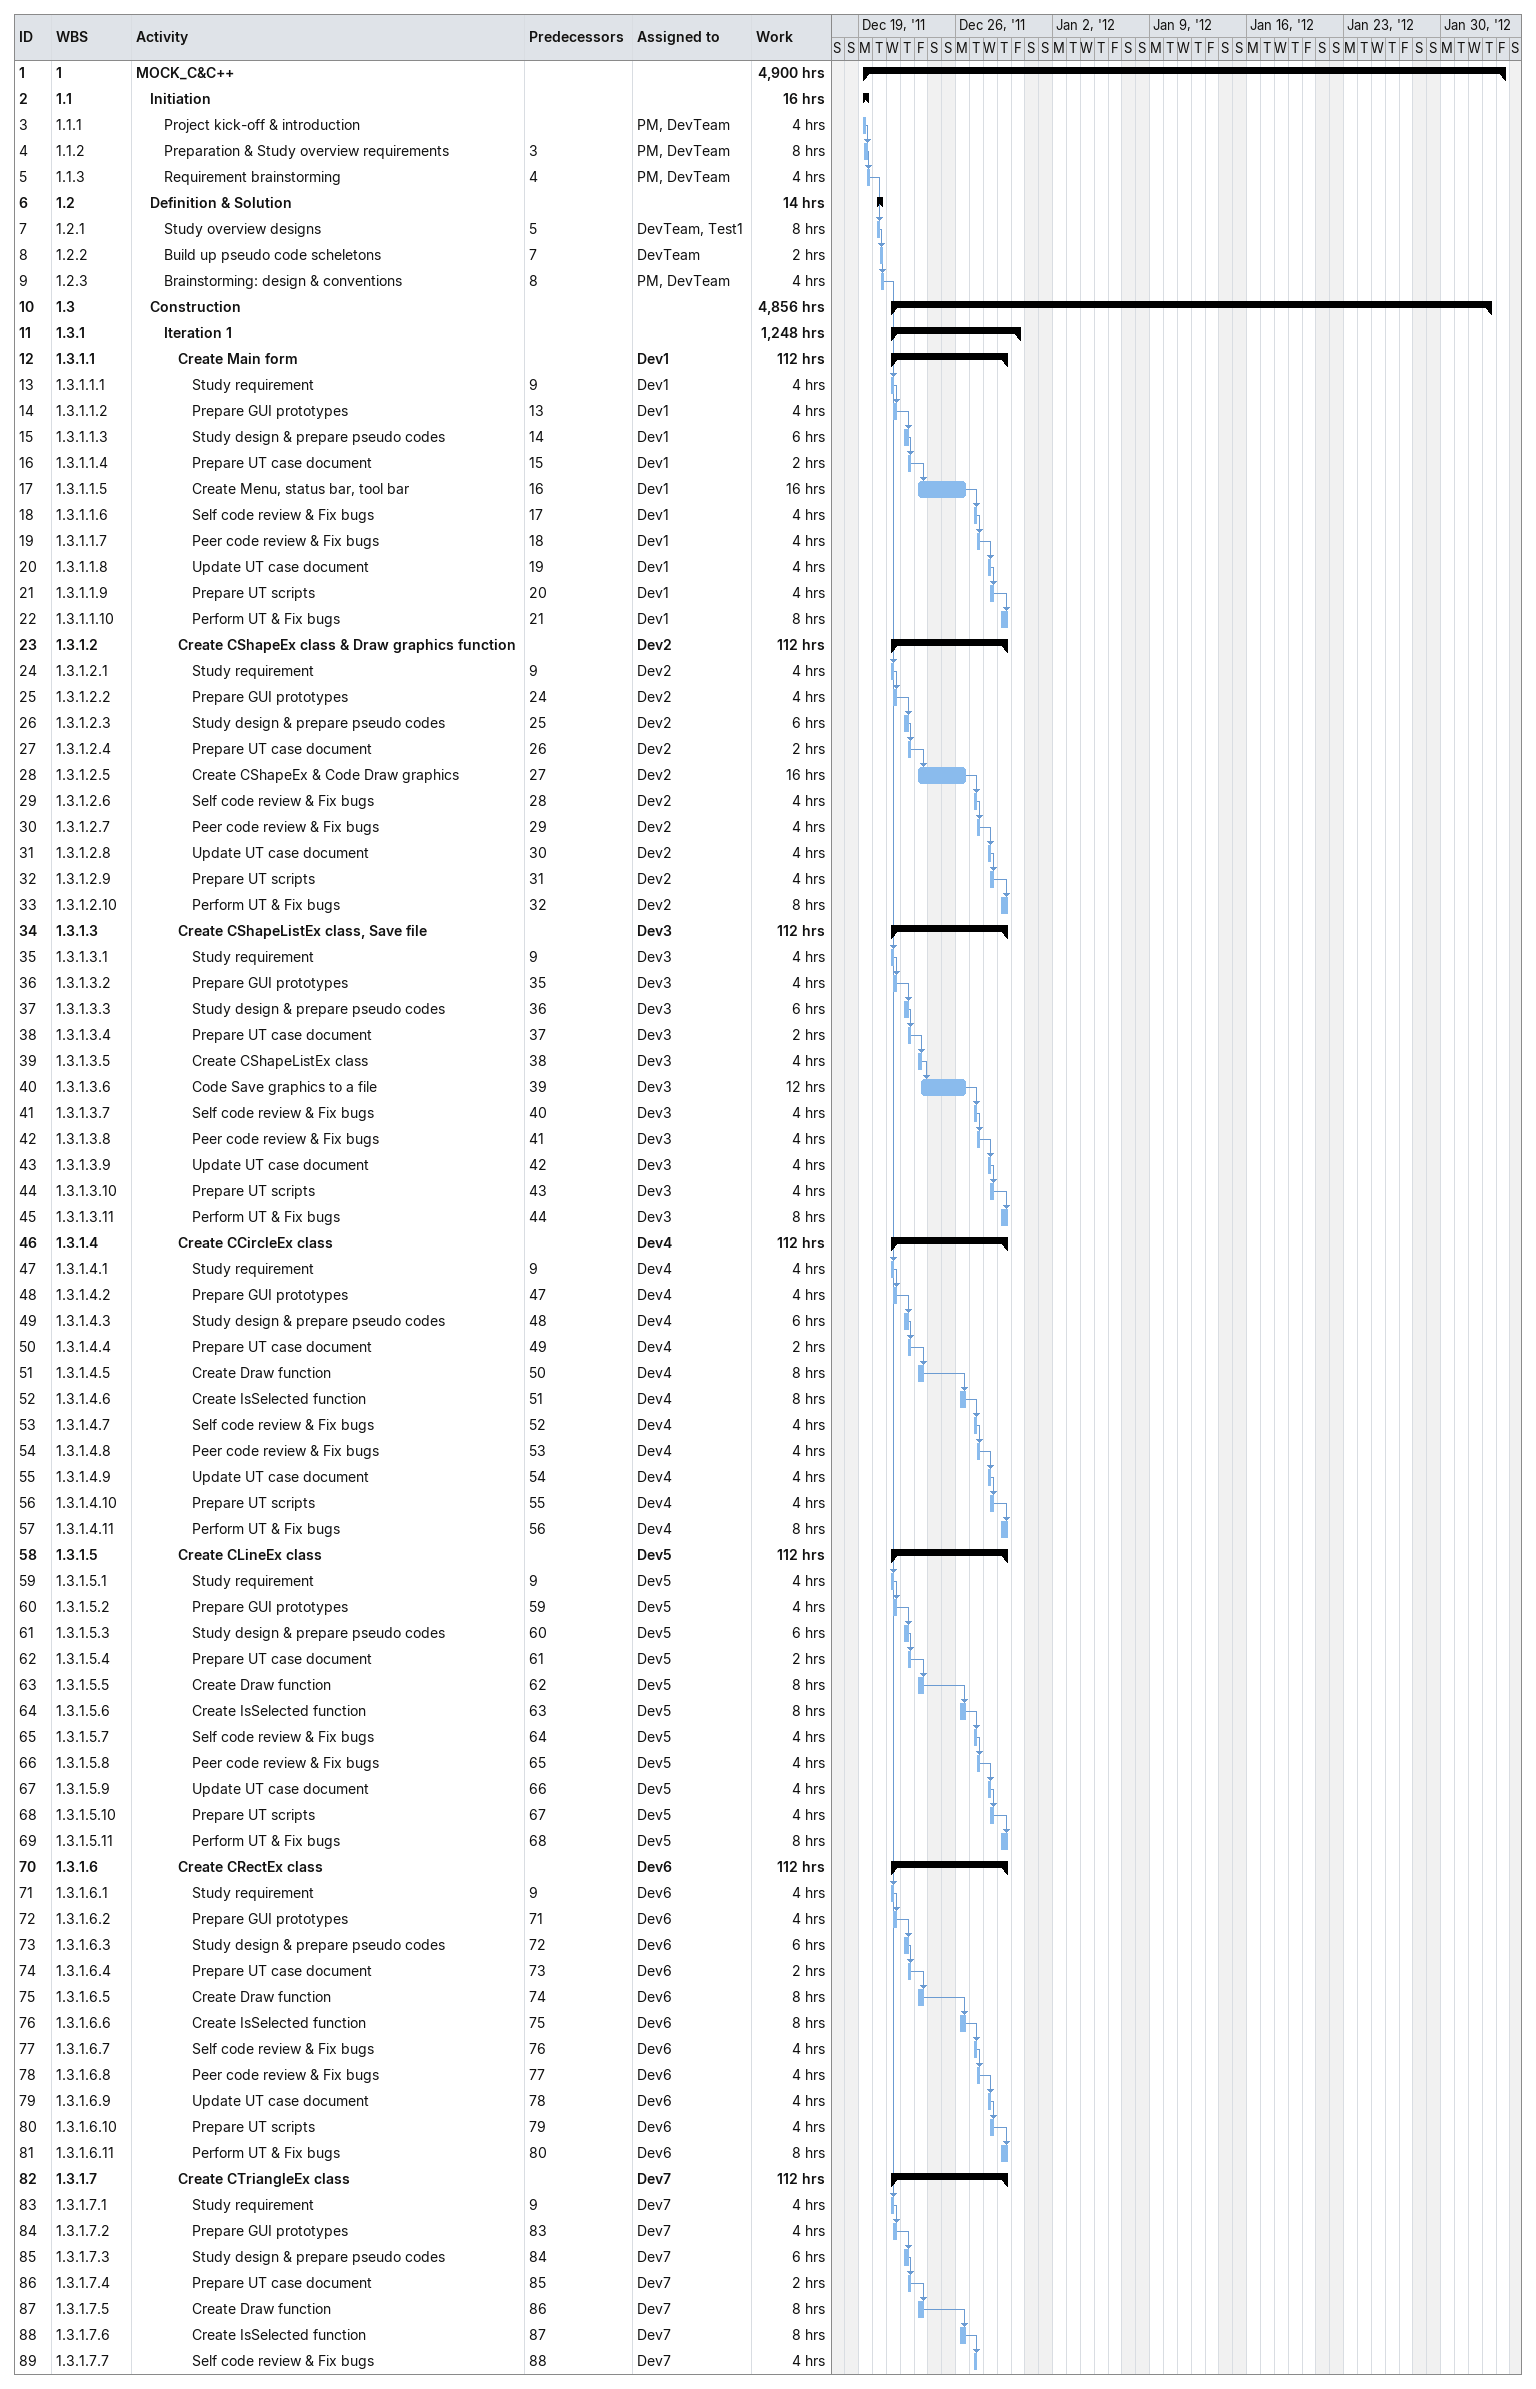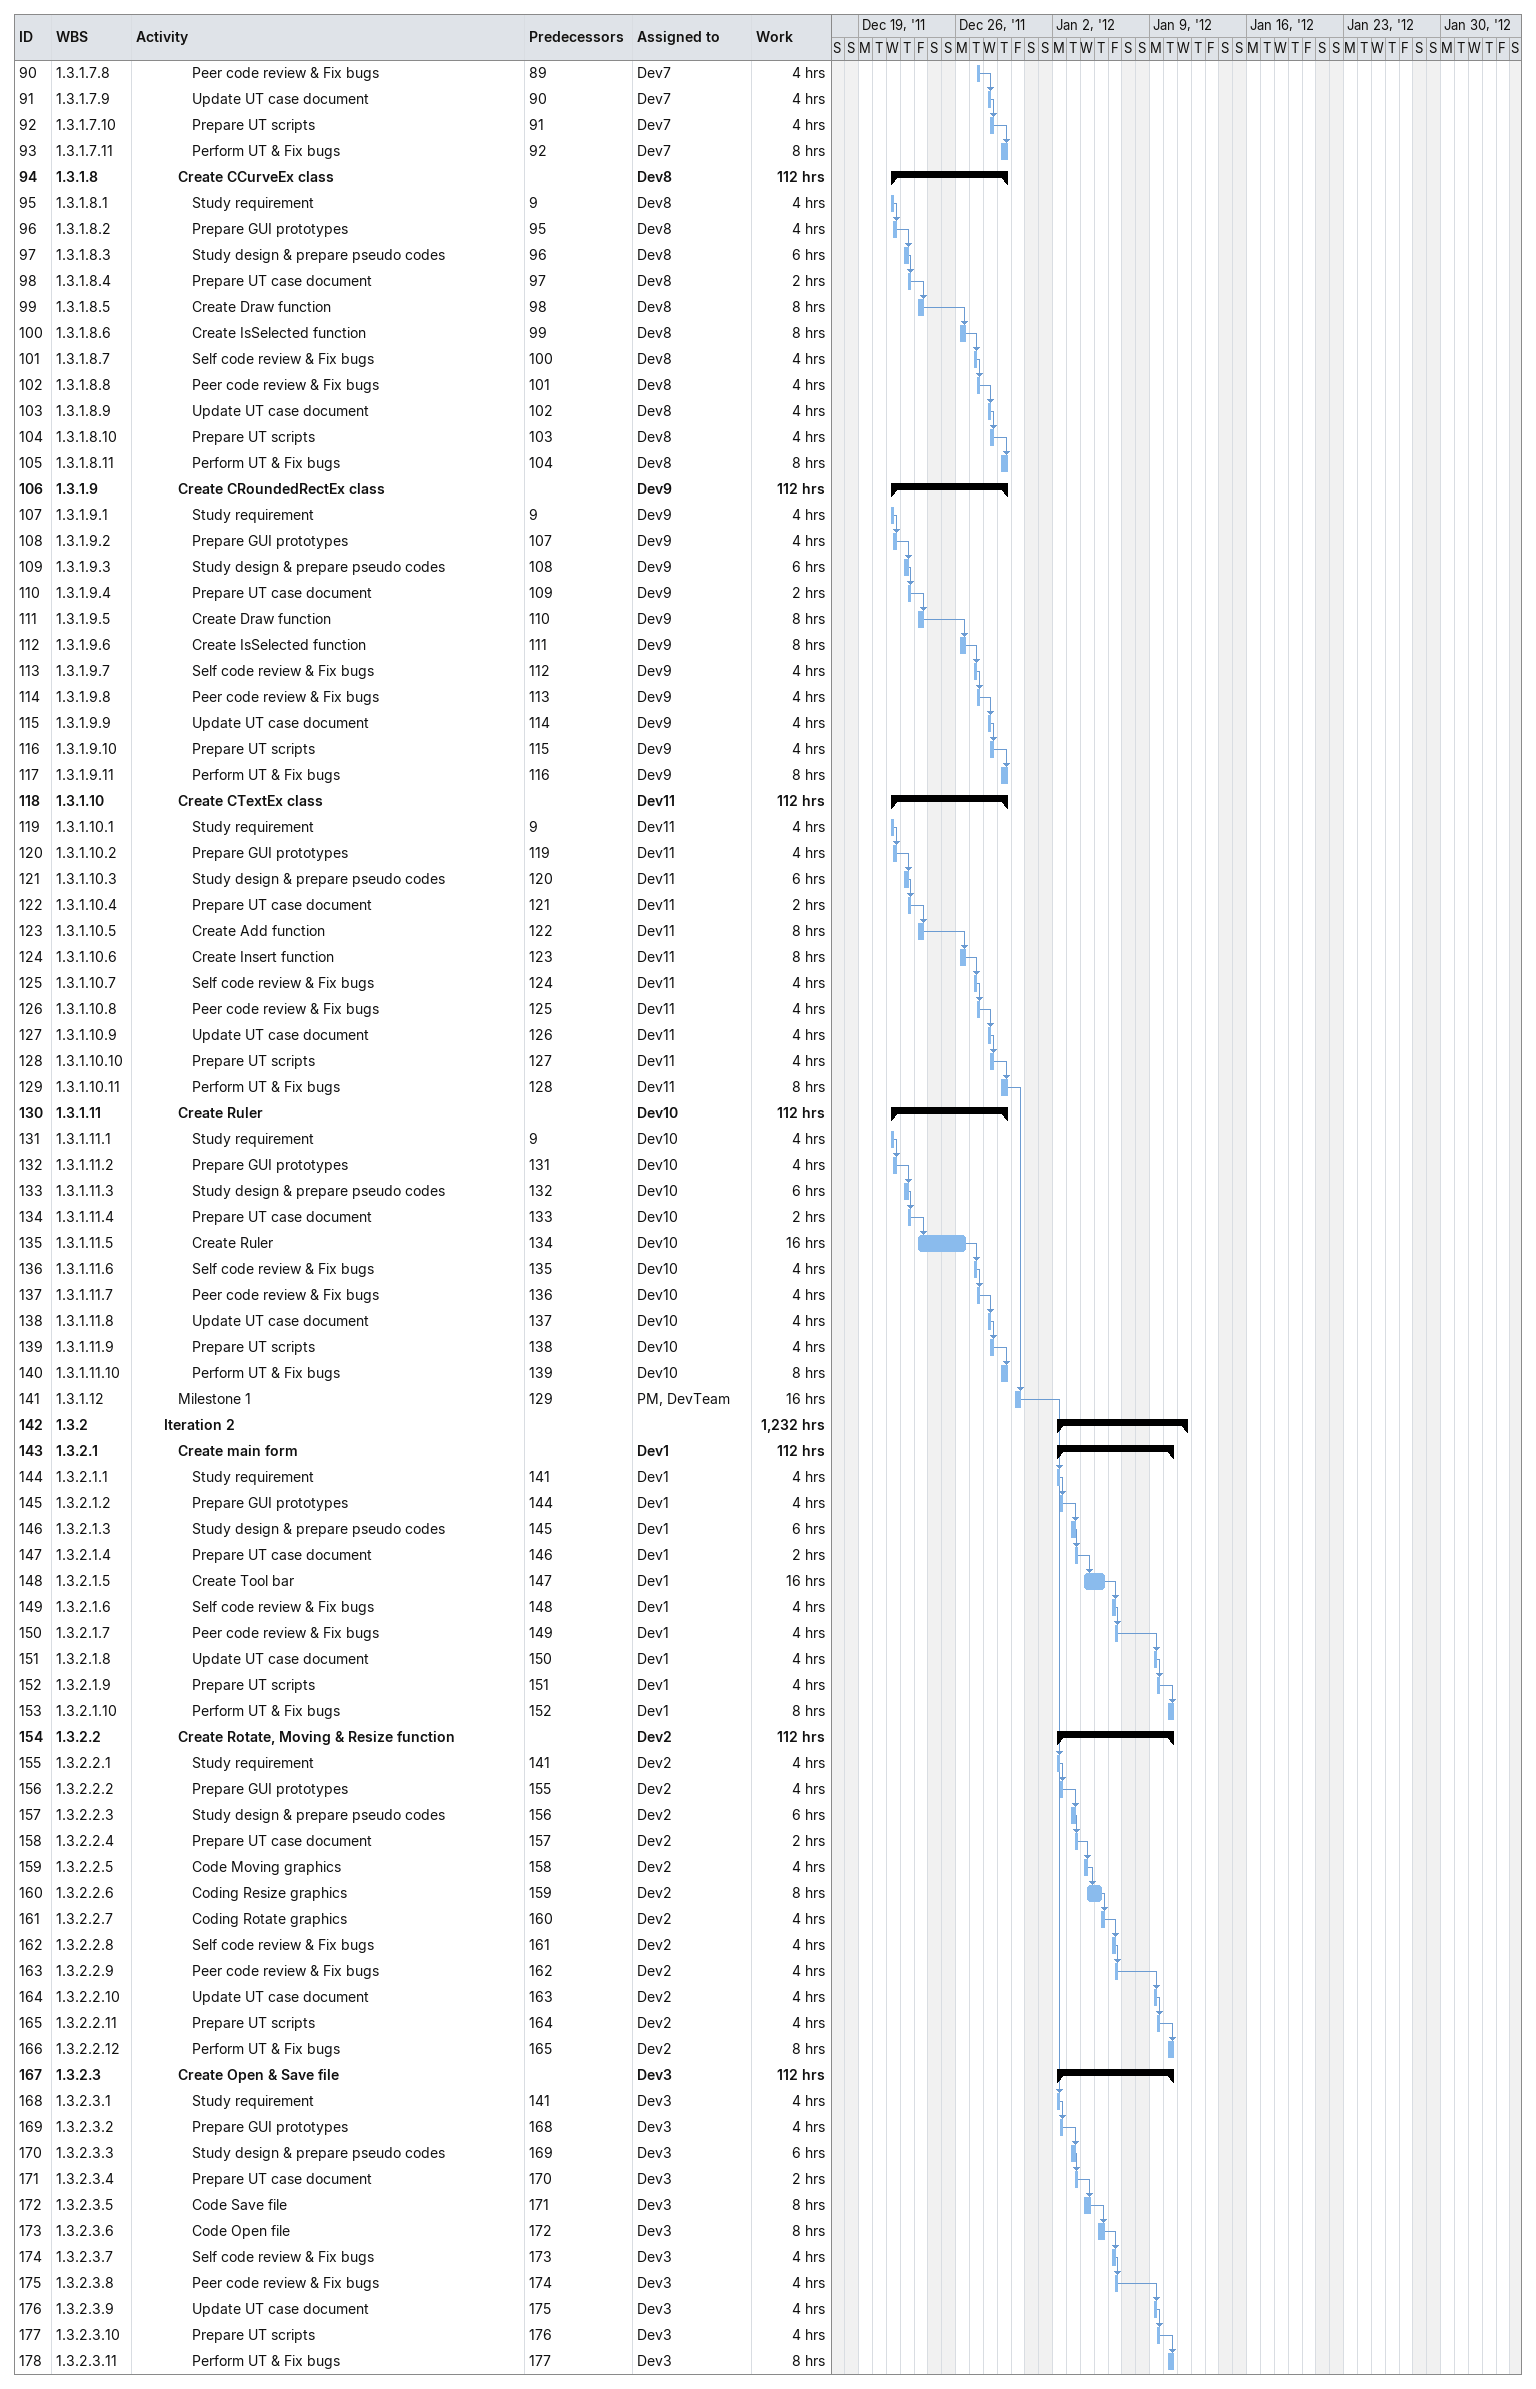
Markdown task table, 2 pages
| ID | WBS | Task | Start | Finish | Predecessors | Resources | Work (h) |
|---|---|---|---|---|---|---|---|
| 1 | 1 | **MOCK_C&C++** | 2011-12-19 | 2012-02-03 |  |  | 4900 |
| 2 | 1.1 | **Initiation** | 2011-12-19 | 2011-12-19 |  |  | 16 |
| 3 | 1.1.1 | Project kick-off & introduction | 2011-12-19 | 2011-12-19 |  | PM, DevTeam | 4 |
| 4 | 1.1.2 | Preparation & Study overview requirements | 2011-12-19 | 2011-12-19 | 3 | PM, DevTeam | 8 |
| 5 | 1.1.3 | Requirement brainstorming | 2011-12-19 | 2011-12-19 | 4 | PM, DevTeam | 4 |
| 6 | 1.2 | **Definition & Solution** | 2011-12-20 | 2011-12-20 |  |  | 14 |
| 7 | 1.2.1 | Study overview designs | 2011-12-20 | 2011-12-20 | 5 | DevTeam, Test1 | 8 |
| 8 | 1.2.2 | Build up pseudo code scheletons | 2011-12-20 | 2011-12-20 | 7 | DevTeam | 2 |
| 9 | 1.2.3 | Brainstorming: design & conventions | 2011-12-20 | 2011-12-20 | 8 | PM, DevTeam | 4 |
| 10 | 1.3 | **Construction** | 2011-12-21 | 2012-02-02 |  |  | 4856 |
| 11 | 1.3.1 | **Iteration 1** | 2011-12-21 | 2011-12-30 |  |  | 1248 |
| 12 | 1.3.1.1 | **Create Main form** | 2011-12-21 | 2011-12-29 |  | Dev1 | 112 |
| 13 | 1.3.1.1.1 | Study requirement | 2011-12-21 | 2011-12-21 | 9 | Dev1 | 4 |
| 14 | 1.3.1.1.2 | Prepare GUI prototypes | 2011-12-21 | 2011-12-21 | 13 | Dev1 | 4 |
| 15 | 1.3.1.1.3 | Study design & prepare pseudo codes | 2011-12-22 | 2011-12-22 | 14 | Dev1 | 6 |
| 16 | 1.3.1.1.4 | Prepare UT case document | 2011-12-22 | 2011-12-22 | 15 | Dev1 | 2 |
| 17 | 1.3.1.1.5 | Create Menu, status bar, tool bar | 2011-12-23 | 2011-12-26 | 16 | Dev1 | 16 |
| 18 | 1.3.1.1.6 | Self code review & Fix bugs | 2011-12-27 | 2011-12-27 | 17 | Dev1 | 4 |
| 19 | 1.3.1.1.7 | Peer code review & Fix bugs | 2011-12-27 | 2011-12-27 | 18 | Dev1 | 4 |
| 20 | 1.3.1.1.8 | Update UT case document | 2011-12-28 | 2011-12-28 | 19 | Dev1 | 4 |
| 21 | 1.3.1.1.9 | Prepare UT scripts | 2011-12-28 | 2011-12-28 | 20 | Dev1 | 4 |
| 22 | 1.3.1.1.10 | Perform UT & Fix bugs | 2011-12-29 | 2011-12-29 | 21 | Dev1 | 8 |
| 23 | 1.3.1.2 | **Create CShapeEx class & Draw graphics function** | 2011-12-21 | 2011-12-29 |  | Dev2 | 112 |
| 24 | 1.3.1.2.1 | Study requirement | 2011-12-21 | 2011-12-21 | 9 | Dev2 | 4 |
| 25 | 1.3.1.2.2 | Prepare GUI prototypes | 2011-12-21 | 2011-12-21 | 24 | Dev2 | 4 |
| 26 | 1.3.1.2.3 | Study design & prepare pseudo codes | 2011-12-22 | 2011-12-22 | 25 | Dev2 | 6 |
| 27 | 1.3.1.2.4 | Prepare UT case document | 2011-12-22 | 2011-12-22 | 26 | Dev2 | 2 |
| 28 | 1.3.1.2.5 | Create CShapeEx & Code Draw graphics | 2011-12-23 | 2011-12-26 | 27 | Dev2 | 16 |
| 29 | 1.3.1.2.6 | Self code review & Fix bugs | 2011-12-27 | 2011-12-27 | 28 | Dev2 | 4 |
| 30 | 1.3.1.2.7 | Peer code review & Fix bugs | 2011-12-27 | 2011-12-27 | 29 | Dev2 | 4 |
| 31 | 1.3.1.2.8 | Update UT case document | 2011-12-28 | 2011-12-28 | 30 | Dev2 | 4 |
| 32 | 1.3.1.2.9 | Prepare UT scripts | 2011-12-28 | 2011-12-28 | 31 | Dev2 | 4 |
| 33 | 1.3.1.2.10 | Perform UT & Fix bugs | 2011-12-29 | 2011-12-29 | 32 | Dev2 | 8 |
| 34 | 1.3.1.3 | **Create CShapeListEx class, Save file** | 2011-12-21 | 2011-12-29 |  | Dev3 | 112 |
| 35 | 1.3.1.3.1 | Study requirement | 2011-12-21 | 2011-12-21 | 9 | Dev3 | 4 |
| 36 | 1.3.1.3.2 | Prepare GUI prototypes | 2011-12-21 | 2011-12-21 | 35 | Dev3 | 4 |
| 37 | 1.3.1.3.3 | Study design & prepare pseudo codes | 2011-12-22 | 2011-12-22 | 36 | Dev3 | 6 |
| 38 | 1.3.1.3.4 | Prepare UT case document | 2011-12-22 | 2011-12-22 | 37 | Dev3 | 2 |
| 39 | 1.3.1.3.5 | Create CShapeListEx class | 2011-12-23 | 2011-12-23 | 38 | Dev3 | 4 |
| 40 | 1.3.1.3.6 | Code Save graphics to a file | 2011-12-23 | 2011-12-26 | 39 | Dev3 | 12 |
| 41 | 1.3.1.3.7 | Self code review & Fix bugs | 2011-12-27 | 2011-12-27 | 40 | Dev3 | 4 |
| 42 | 1.3.1.3.8 | Peer code review & Fix bugs | 2011-12-27 | 2011-12-27 | 41 | Dev3 | 4 |
| 43 | 1.3.1.3.9 | Update UT case document | 2011-12-28 | 2011-12-28 | 42 | Dev3 | 4 |
| 44 | 1.3.1.3.10 | Prepare UT scripts | 2011-12-28 | 2011-12-28 | 43 | Dev3 | 4 |
| 45 | 1.3.1.3.11 | Perform UT & Fix bugs | 2011-12-29 | 2011-12-29 | 44 | Dev3 | 8 |
| 46 | 1.3.1.4 | **Create CCircleEx class** | 2011-12-21 | 2011-12-29 |  | Dev4 | 112 |
| 47 | 1.3.1.4.1 | Study requirement | 2011-12-21 | 2011-12-21 | 9 | Dev4 | 4 |
| 48 | 1.3.1.4.2 | Prepare GUI prototypes | 2011-12-21 | 2011-12-21 | 47 | Dev4 | 4 |
| 49 | 1.3.1.4.3 | Study design & prepare pseudo codes | 2011-12-22 | 2011-12-22 | 48 | Dev4 | 6 |
| 50 | 1.3.1.4.4 | Prepare UT case document | 2011-12-22 | 2011-12-22 | 49 | Dev4 | 2 |
| 51 | 1.3.1.4.5 | Create Draw function | 2011-12-23 | 2011-12-23 | 50 | Dev4 | 8 |
| 52 | 1.3.1.4.6 | Create IsSelected function | 2011-12-26 | 2011-12-26 | 51 | Dev4 | 8 |
| 53 | 1.3.1.4.7 | Self code review & Fix bugs | 2011-12-27 | 2011-12-27 | 52 | Dev4 | 4 |
| 54 | 1.3.1.4.8 | Peer code review & Fix bugs | 2011-12-27 | 2011-12-27 | 53 | Dev4 | 4 |
| 55 | 1.3.1.4.9 | Update UT case document | 2011-12-28 | 2011-12-28 | 54 | Dev4 | 4 |
| 56 | 1.3.1.4.10 | Prepare UT scripts | 2011-12-28 | 2011-12-28 | 55 | Dev4 | 4 |
| 57 | 1.3.1.4.11 | Perform UT & Fix bugs | 2011-12-29 | 2011-12-29 | 56 | Dev4 | 8 |
| 58 | 1.3.1.5 | **Create CLineEx class** | 2011-12-21 | 2011-12-29 |  | Dev5 | 112 |
| 59 | 1.3.1.5.1 | Study requirement | 2011-12-21 | 2011-12-21 | 9 | Dev5 | 4 |
| 60 | 1.3.1.5.2 | Prepare GUI prototypes | 2011-12-21 | 2011-12-21 | 59 | Dev5 | 4 |
| 61 | 1.3.1.5.3 | Study design & prepare pseudo codes | 2011-12-22 | 2011-12-22 | 60 | Dev5 | 6 |
| 62 | 1.3.1.5.4 | Prepare UT case document | 2011-12-22 | 2011-12-22 | 61 | Dev5 | 2 |
| 63 | 1.3.1.5.5 | Create Draw function | 2011-12-23 | 2011-12-23 | 62 | Dev5 | 8 |
| 64 | 1.3.1.5.6 | Create IsSelected function | 2011-12-26 | 2011-12-26 | 63 | Dev5 | 8 |
| 65 | 1.3.1.5.7 | Self code review & Fix bugs | 2011-12-27 | 2011-12-27 | 64 | Dev5 | 4 |
| 66 | 1.3.1.5.8 | Peer code review & Fix bugs | 2011-12-27 | 2011-12-27 | 65 | Dev5 | 4 |
| 67 | 1.3.1.5.9 | Update UT case document | 2011-12-28 | 2011-12-28 | 66 | Dev5 | 4 |
| 68 | 1.3.1.5.10 | Prepare UT scripts | 2011-12-28 | 2011-12-28 | 67 | Dev5 | 4 |
| 69 | 1.3.1.5.11 | Perform UT & Fix bugs | 2011-12-29 | 2011-12-29 | 68 | Dev5 | 8 |
| 70 | 1.3.1.6 | **Create CRectEx class** | 2011-12-21 | 2011-12-29 |  | Dev6 | 112 |
| 71 | 1.3.1.6.1 | Study requirement | 2011-12-21 | 2011-12-21 | 9 | Dev6 | 4 |
| 72 | 1.3.1.6.2 | Prepare GUI prototypes | 2011-12-21 | 2011-12-21 | 71 | Dev6 | 4 |
| 73 | 1.3.1.6.3 | Study design & prepare pseudo codes | 2011-12-22 | 2011-12-22 | 72 | Dev6 | 6 |
| 74 | 1.3.1.6.4 | Prepare UT case document | 2011-12-22 | 2011-12-22 | 73 | Dev6 | 2 |
| 75 | 1.3.1.6.5 | Create Draw function | 2011-12-23 | 2011-12-23 | 74 | Dev6 | 8 |
| 76 | 1.3.1.6.6 | Create IsSelected function | 2011-12-26 | 2011-12-26 | 75 | Dev6 | 8 |
| 77 | 1.3.1.6.7 | Self code review & Fix bugs | 2011-12-27 | 2011-12-27 | 76 | Dev6 | 4 |
| 78 | 1.3.1.6.8 | Peer code review & Fix bugs | 2011-12-27 | 2011-12-27 | 77 | Dev6 | 4 |
| 79 | 1.3.1.6.9 | Update UT case document | 2011-12-28 | 2011-12-28 | 78 | Dev6 | 4 |
| 80 | 1.3.1.6.10 | Prepare UT scripts | 2011-12-28 | 2011-12-28 | 79 | Dev6 | 4 |
| 81 | 1.3.1.6.11 | Perform UT & Fix bugs | 2011-12-29 | 2011-12-29 | 80 | Dev6 | 8 |
| 82 | 1.3.1.7 | **Create CTriangleEx class** | 2011-12-21 | 2011-12-29 |  | Dev7 | 112 |
| 83 | 1.3.1.7.1 | Study requirement | 2011-12-21 | 2011-12-21 | 9 | Dev7 | 4 |
| 84 | 1.3.1.7.2 | Prepare GUI prototypes | 2011-12-21 | 2011-12-21 | 83 | Dev7 | 4 |
| 85 | 1.3.1.7.3 | Study design & prepare pseudo codes | 2011-12-22 | 2011-12-22 | 84 | Dev7 | 6 |
| 86 | 1.3.1.7.4 | Prepare UT case document | 2011-12-22 | 2011-12-22 | 85 | Dev7 | 2 |
| 87 | 1.3.1.7.5 | Create Draw function | 2011-12-23 | 2011-12-23 | 86 | Dev7 | 8 |
| 88 | 1.3.1.7.6 | Create IsSelected function | 2011-12-26 | 2011-12-26 | 87 | Dev7 | 8 |
| 89 | 1.3.1.7.7 | Self code review & Fix bugs | 2011-12-27 | 2011-12-27 | 88 | Dev7 | 4 |
| 90 | 1.3.1.7.8 | Peer code review & Fix bugs | 2011-12-27 | 2011-12-27 | 89 | Dev7 | 4 |
| 91 | 1.3.1.7.9 | Update UT case document | 2011-12-28 | 2011-12-28 | 90 | Dev7 | 4 |
| 92 | 1.3.1.7.10 | Prepare UT scripts | 2011-12-28 | 2011-12-28 | 91 | Dev7 | 4 |
| 93 | 1.3.1.7.11 | Perform UT & Fix bugs | 2011-12-29 | 2011-12-29 | 92 | Dev7 | 8 |
| 94 | 1.3.1.8 | **Create CCurveEx class** | 2011-12-21 | 2011-12-29 |  | Dev8 | 112 |
| 95 | 1.3.1.8.1 | Study requirement | 2011-12-21 | 2011-12-21 | 9 | Dev8 | 4 |
| 96 | 1.3.1.8.2 | Prepare GUI prototypes | 2011-12-21 | 2011-12-21 | 95 | Dev8 | 4 |
| 97 | 1.3.1.8.3 | Study design & prepare pseudo codes | 2011-12-22 | 2011-12-22 | 96 | Dev8 | 6 |
| 98 | 1.3.1.8.4 | Prepare UT case document | 2011-12-22 | 2011-12-22 | 97 | Dev8 | 2 |
| 99 | 1.3.1.8.5 | Create Draw function | 2011-12-23 | 2011-12-23 | 98 | Dev8 | 8 |
| 100 | 1.3.1.8.6 | Create IsSelected function | 2011-12-26 | 2011-12-26 | 99 | Dev8 | 8 |
| 101 | 1.3.1.8.7 | Self code review & Fix bugs | 2011-12-27 | 2011-12-27 | 100 | Dev8 | 4 |
| 102 | 1.3.1.8.8 | Peer code review & Fix bugs | 2011-12-27 | 2011-12-27 | 101 | Dev8 | 4 |
| 103 | 1.3.1.8.9 | Update UT case document | 2011-12-28 | 2011-12-28 | 102 | Dev8 | 4 |
| 104 | 1.3.1.8.10 | Prepare UT scripts | 2011-12-28 | 2011-12-28 | 103 | Dev8 | 4 |
| 105 | 1.3.1.8.11 | Perform UT & Fix bugs | 2011-12-29 | 2011-12-29 | 104 | Dev8 | 8 |
| 106 | 1.3.1.9 | **Create CRoundedRectEx class** | 2011-12-21 | 2011-12-29 |  | Dev9 | 112 |
| 107 | 1.3.1.9.1 | Study requirement | 2011-12-21 | 2011-12-21 | 9 | Dev9 | 4 |
| 108 | 1.3.1.9.2 | Prepare GUI prototypes | 2011-12-21 | 2011-12-21 | 107 | Dev9 | 4 |
| 109 | 1.3.1.9.3 | Study design & prepare pseudo codes | 2011-12-22 | 2011-12-22 | 108 | Dev9 | 6 |
| 110 | 1.3.1.9.4 | Prepare UT case document | 2011-12-22 | 2011-12-22 | 109 | Dev9 | 2 |
| 111 | 1.3.1.9.5 | Create Draw function | 2011-12-23 | 2011-12-23 | 110 | Dev9 | 8 |
| 112 | 1.3.1.9.6 | Create IsSelected function | 2011-12-26 | 2011-12-26 | 111 | Dev9 | 8 |
| 113 | 1.3.1.9.7 | Self code review & Fix bugs | 2011-12-27 | 2011-12-27 | 112 | Dev9 | 4 |
| 114 | 1.3.1.9.8 | Peer code review & Fix bugs | 2011-12-27 | 2011-12-27 | 113 | Dev9 | 4 |
| 115 | 1.3.1.9.9 | Update UT case document | 2011-12-28 | 2011-12-28 | 114 | Dev9 | 4 |
| 116 | 1.3.1.9.10 | Prepare UT scripts | 2011-12-28 | 2011-12-28 | 115 | Dev9 | 4 |
| 117 | 1.3.1.9.11 | Perform UT & Fix bugs | 2011-12-29 | 2011-12-29 | 116 | Dev9 | 8 |
| 118 | 1.3.1.10 | **Create CTextEx class** | 2011-12-21 | 2011-12-29 |  | Dev11 | 112 |
| 119 | 1.3.1.10.1 | Study requirement | 2011-12-21 | 2011-12-21 | 9 | Dev11 | 4 |
| 120 | 1.3.1.10.2 | Prepare GUI prototypes | 2011-12-21 | 2011-12-21 | 119 | Dev11 | 4 |
| 121 | 1.3.1.10.3 | Study design & prepare pseudo codes | 2011-12-22 | 2011-12-22 | 120 | Dev11 | 6 |
| 122 | 1.3.1.10.4 | Prepare UT case document | 2011-12-22 | 2011-12-22 | 121 | Dev11 | 2 |
| 123 | 1.3.1.10.5 | Create Add function | 2011-12-23 | 2011-12-23 | 122 | Dev11 | 8 |
| 124 | 1.3.1.10.6 | Create Insert function | 2011-12-26 | 2011-12-26 | 123 | Dev11 | 8 |
| 125 | 1.3.1.10.7 | Self code review & Fix bugs | 2011-12-27 | 2011-12-27 | 124 | Dev11 | 4 |
| 126 | 1.3.1.10.8 | Peer code review & Fix bugs | 2011-12-27 | 2011-12-27 | 125 | Dev11 | 4 |
| 127 | 1.3.1.10.9 | Update UT case document | 2011-12-28 | 2011-12-28 | 126 | Dev11 | 4 |
| 128 | 1.3.1.10.10 | Prepare UT scripts | 2011-12-28 | 2011-12-28 | 127 | Dev11 | 4 |
| 129 | 1.3.1.10.11 | Perform UT & Fix bugs | 2011-12-29 | 2011-12-29 | 128 | Dev11 | 8 |
| 130 | 1.3.1.11 | **Create Ruler** | 2011-12-21 | 2011-12-29 |  | Dev10 | 112 |
| 131 | 1.3.1.11.1 | Study requirement | 2011-12-21 | 2011-12-21 | 9 | Dev10 | 4 |
| 132 | 1.3.1.11.2 | Prepare GUI prototypes | 2011-12-21 | 2011-12-21 | 131 | Dev10 | 4 |
| 133 | 1.3.1.11.3 | Study design & prepare pseudo codes | 2011-12-22 | 2011-12-22 | 132 | Dev10 | 6 |
| 134 | 1.3.1.11.4 | Prepare UT case document | 2011-12-22 | 2011-12-22 | 133 | Dev10 | 2 |
| 135 | 1.3.1.11.5 | Create Ruler | 2011-12-23 | 2011-12-26 | 134 | Dev10 | 16 |
| 136 | 1.3.1.11.6 | Self code review & Fix bugs | 2011-12-27 | 2011-12-27 | 135 | Dev10 | 4 |
| 137 | 1.3.1.11.7 | Peer code review & Fix bugs | 2011-12-27 | 2011-12-27 | 136 | Dev10 | 4 |
| 138 | 1.3.1.11.8 | Update UT case document | 2011-12-28 | 2011-12-28 | 137 | Dev10 | 4 |
| 139 | 1.3.1.11.9 | Prepare UT scripts | 2011-12-28 | 2011-12-28 | 138 | Dev10 | 4 |
| 140 | 1.3.1.11.10 | Perform UT & Fix bugs | 2011-12-29 | 2011-12-29 | 139 | Dev10 | 8 |
| 141 | 1.3.1.12 | Milestone 1 | 2011-12-30 | 2011-12-30 | 129 | PM, DevTeam | 16 |
| 142 | 1.3.2 | **Iteration 2** | 2012-01-02 | 2012-01-11 |  |  | 1232 |
| 143 | 1.3.2.1 | **Create main form** | 2012-01-02 | 2012-01-10 |  | Dev1 | 112 |
| 144 | 1.3.2.1.1 | Study requirement | 2012-01-02 | 2012-01-02 | 141 | Dev1 | 4 |
| 145 | 1.3.2.1.2 | Prepare GUI prototypes | 2012-01-02 | 2012-01-02 | 144 | Dev1 | 4 |
| 146 | 1.3.2.1.3 | Study design & prepare pseudo codes | 2012-01-03 | 2012-01-03 | 145 | Dev1 | 6 |
| 147 | 1.3.2.1.4 | Prepare UT case document | 2012-01-03 | 2012-01-03 | 146 | Dev1 | 2 |
| 148 | 1.3.2.1.5 | Create Tool bar | 2012-01-04 | 2012-01-05 | 147 | Dev1 | 16 |
| 149 | 1.3.2.1.6 | Self code review & Fix bugs | 2012-01-06 | 2012-01-06 | 148 | Dev1 | 4 |
| 150 | 1.3.2.1.7 | Peer code review & Fix bugs | 2012-01-06 | 2012-01-06 | 149 | Dev1 | 4 |
| 151 | 1.3.2.1.8 | Update UT case document | 2012-01-09 | 2012-01-09 | 150 | Dev1 | 4 |
| 152 | 1.3.2.1.9 | Prepare UT scripts | 2012-01-09 | 2012-01-09 | 151 | Dev1 | 4 |
| 153 | 1.3.2.1.10 | Perform UT & Fix bugs | 2012-01-10 | 2012-01-10 | 152 | Dev1 | 8 |
| 154 | 1.3.2.2 | **Create Rotate, Moving & Resize function** | 2012-01-02 | 2012-01-10 |  | Dev2 | 112 |
| 155 | 1.3.2.2.1 | Study requirement | 2012-01-02 | 2012-01-02 | 141 | Dev2 | 4 |
| 156 | 1.3.2.2.2 | Prepare GUI prototypes | 2012-01-02 | 2012-01-02 | 155 | Dev2 | 4 |
| 157 | 1.3.2.2.3 | Study design & prepare pseudo codes | 2012-01-03 | 2012-01-03 | 156 | Dev2 | 6 |
| 158 | 1.3.2.2.4 | Prepare UT case document | 2012-01-03 | 2012-01-03 | 157 | Dev2 | 2 |
| 159 | 1.3.2.2.5 | Code Moving graphics | 2012-01-04 | 2012-01-04 | 158 | Dev2 | 4 |
| 160 | 1.3.2.2.6 | Coding Resize graphics | 2012-01-04 | 2012-01-05 | 159 | Dev2 | 8 |
| 161 | 1.3.2.2.7 | Coding Rotate graphics | 2012-01-05 | 2012-01-05 | 160 | Dev2 | 4 |
| 162 | 1.3.2.2.8 | Self code review & Fix bugs | 2012-01-06 | 2012-01-06 | 161 | Dev2 | 4 |
| 163 | 1.3.2.2.9 | Peer code review & Fix bugs | 2012-01-06 | 2012-01-06 | 162 | Dev2 | 4 |
| 164 | 1.3.2.2.10 | Update UT case document | 2012-01-09 | 2012-01-09 | 163 | Dev2 | 4 |
| 165 | 1.3.2.2.11 | Prepare UT scripts | 2012-01-09 | 2012-01-09 | 164 | Dev2 | 4 |
| 166 | 1.3.2.2.12 | Perform UT & Fix bugs | 2012-01-10 | 2012-01-10 | 165 | Dev2 | 8 |
| 167 | 1.3.2.3 | **Create Open & Save file** | 2012-01-02 | 2012-01-10 |  | Dev3 | 112 |
| 168 | 1.3.2.3.1 | Study requirement | 2012-01-02 | 2012-01-02 | 141 | Dev3 | 4 |
| 169 | 1.3.2.3.2 | Prepare GUI prototypes | 2012-01-02 | 2012-01-02 | 168 | Dev3 | 4 |
| 170 | 1.3.2.3.3 | Study design & prepare pseudo codes | 2012-01-03 | 2012-01-03 | 169 | Dev3 | 6 |
| 171 | 1.3.2.3.4 | Prepare UT case document | 2012-01-03 | 2012-01-03 | 170 | Dev3 | 2 |
| 172 | 1.3.2.3.5 | Code Save file | 2012-01-04 | 2012-01-04 | 171 | Dev3 | 8 |
| 173 | 1.3.2.3.6 | Code Open file | 2012-01-05 | 2012-01-05 | 172 | Dev3 | 8 |
| 174 | 1.3.2.3.7 | Self code review & Fix bugs | 2012-01-06 | 2012-01-06 | 173 | Dev3 | 4 |
| 175 | 1.3.2.3.8 | Peer code review & Fix bugs | 2012-01-06 | 2012-01-06 | 174 | Dev3 | 4 |
| 176 | 1.3.2.3.9 | Update UT case document | 2012-01-09 | 2012-01-09 | 175 | Dev3 | 4 |
| 177 | 1.3.2.3.10 | Prepare UT scripts | 2012-01-09 | 2012-01-09 | 176 | Dev3 | 4 |
| 178 | 1.3.2.3.11 | Perform UT & Fix bugs | 2012-01-10 | 2012-01-10 | 177 | Dev3 | 8 |
